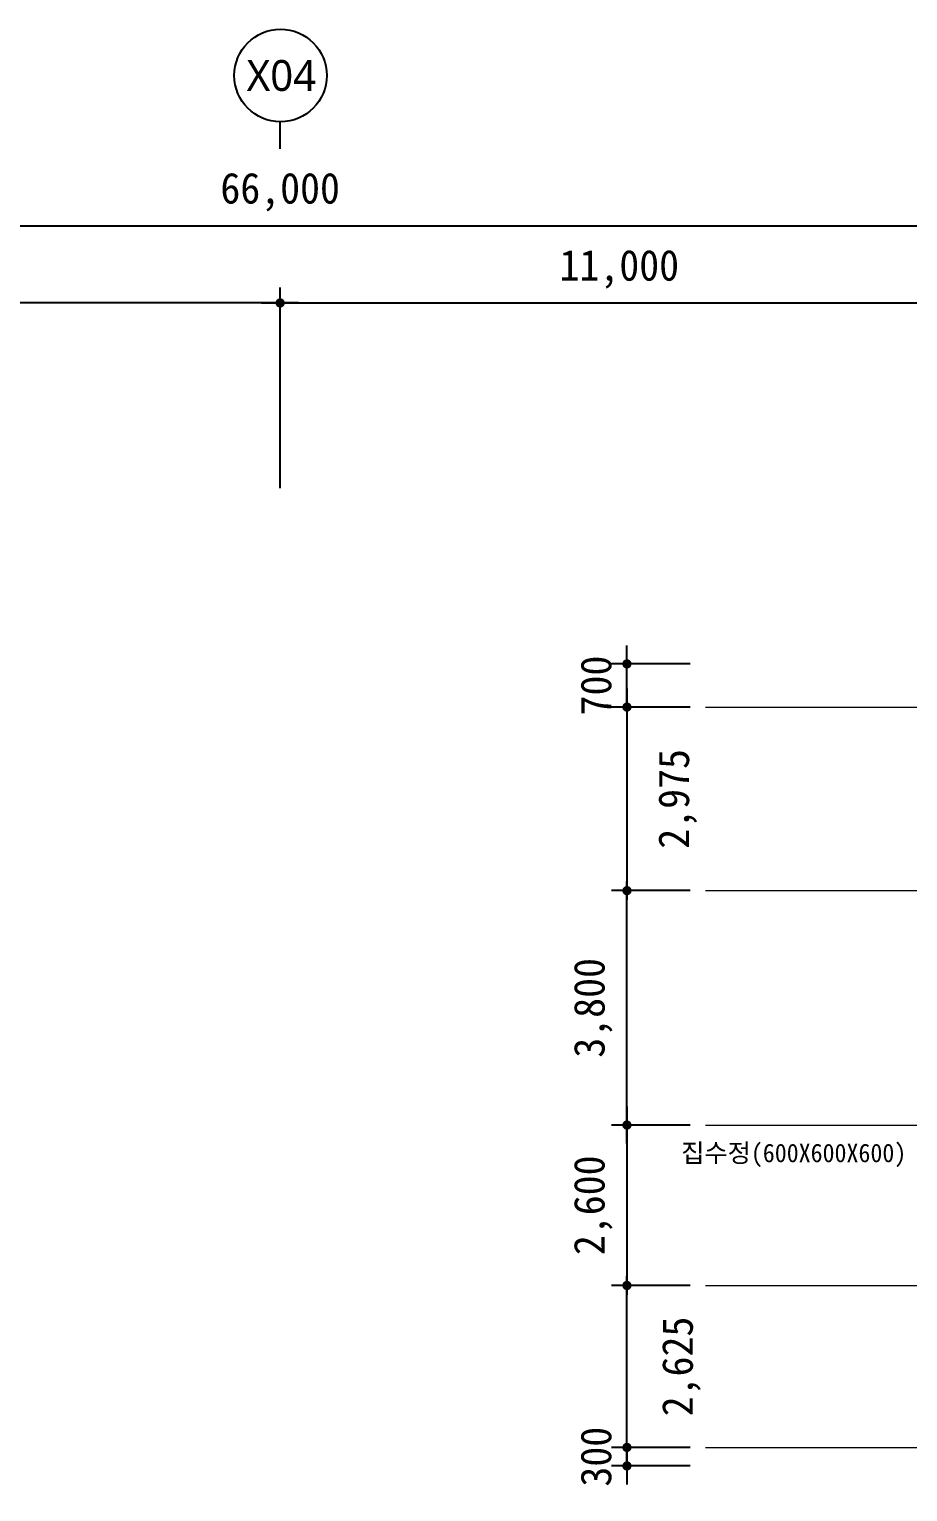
# Model space of a CAD drawing. Header units: inches. Extents: x 3675 to 732988, y -33059 to 70575.
# Drawn here: x 45794 to 60041, y 46870 to 70575 of the extents above; entities that cross this region are included whole.
import ezdxf
from ezdxf.enums import TextEntityAlignment as Align

# ---------------------------------------------------------------- set-up
doc = ezdxf.new("R2010")
doc.units = ezdxf.units.IN
doc.header["$MEASUREMENT"] = 0
doc.linetypes.add('CEN', pattern=[62, 60, -1, 0, -1])
doc.layers.get('0').update_dxf_attribs({"linetype": 'CONTINUOUS'})
for name, color, linetype, lineweight in [('A-AXIS-BUBL', 7, 'CONTINUOUS', 25), ('A-AXIS-LINE', 1, 'CEN', 15), ('A-DIMS', 7, 'CONTINUOUS', 25), ('A-MKXS-TEXT1', 3, 'CONTINUOUS', 25), ('A-XXXX-TXT2', 3, 'CONTINUOUS', 25)]:
    doc.layers.add(name, color=color, linetype=linetype, lineweight=lineweight)
doc.styles.add('HY울릉도L', font='H2GTRE.TTF')
doc.styles.add('돋움체', font='')
doc.styles.add('맑은고딕', font='malgun.ttf')
doc.styles.get('돋움체').set_extended_font_data('DotumChe')
doc.dimstyles.new('CDIM', dxfattribs={"dimtxt": 2, "dimasz": 0.6, "dimexe": 1, "dimexo": 1, "dimgap": 1, "dimtad": 1, "dimdec": 0, "dimrnd": 0.5, "dimzin": 0, "dimdsep": 32, "dimlunit": 6, "dimtxsty": 'HY울릉도L', "dimblk1": '_CIDOT', "dimblk2": '_CIDOT', "dimsah": 1, "dimcen": 4.5, "dimclrd": 2, "dimclre": 2, "dimclrt": 7, "dimadec": 0, "dimazin": 0, "dimtfac": 1, "dimtdec": 0, "dimtix": 1, "dimtmove": 2, "dimatfit": 1, "dimldrblk": '_CIDOT', "dimfxl": 1, "dimtolj": 1, "dimtzin": 0, "dimlwd": -1, "dimarcsym": 0})

# ---------------------------------------------------------------- blocks, each defined once
blk = doc.blocks.new('_CIDOT')
at = {"color": 0, "linetype": 'ByBlock'}
blk.add_line((2, 0), (-1, 0), dxfattribs=at)
at = {"color": 0, "linetype": 'ByBlock', "const_width": 0.5}
blk.add_lwpolyline([(-0.25, 0, 1), (0.25, 0, 1)], format="xyb", close=True, dxfattribs=at)
blk = doc.blocks.new('*D19')
at = {"layer": 'A-DIMS', "lineweight": -2, "transparency": 16777216}
for p, q in [((56513, 52813), (55237, 52813)), ((56513, 50213), (55237, 50213))]:
    blk.add_line(p, q, dxfattribs=at)
at = {"layer": 'A-DIMS', "transparency": 16777216}
blk.add_line((55487, 52663), (55487, 50363), dxfattribs=at)
at = {"layer": 'A-DIMS', "transparency": 16777216, "xscale": 150, "yscale": 150, "zscale": 150}
for p, rotation in [((55487, 52813), 90), ((55487, 50213), 270)]:
    blk.add_blockref('_CIDOT', p, dxfattribs=dict(at, rotation=rotation))
at = {"layer": 'A-DIMS', "color": 3, "transparency": 16777216, "insert": (54939, 51513), "char_height": 500, "attachment_point": 5, "rotation": 90, "style": '돋움체'}
blk.add_mtext('\\A1;2,600', dxfattribs=at)
blk = doc.blocks.new('*D20')
at = {"layer": 'A-DIMS', "lineweight": -2, "transparency": 16777216}
for p, q in [((56513, 56613), (55237, 56613)), ((56513, 52813), (55237, 52813))]:
    blk.add_line(p, q, dxfattribs=at)
at = {"layer": 'A-DIMS', "transparency": 16777216}
blk.add_line((55487, 52963), (55487, 56463), dxfattribs=at)
at = {"layer": 'A-DIMS', "transparency": 16777216, "xscale": 150, "yscale": 150, "zscale": 150}
for p, rotation in [((55487, 56613), 90), ((55487, 52813), 270)]:
    blk.add_blockref('_CIDOT', p, dxfattribs=dict(at, rotation=rotation))
at = {"layer": 'A-DIMS', "color": 3, "transparency": 16777216, "insert": (54939, 54713), "char_height": 500, "attachment_point": 5, "rotation": 90, "style": '돋움체'}
blk.add_mtext('\\A1;3,800', dxfattribs=at)
blk = doc.blocks.new('*D21')
at = {"layer": 'A-DIMS', "lineweight": -2, "transparency": 16777216}
for p, q in [((56513, 59588), (55237, 59588)), ((56513, 56613), (55237, 56613))]:
    blk.add_line(p, q, dxfattribs=at)
at = {"layer": 'A-DIMS', "transparency": 16777216}
blk.add_line((55487, 59438), (55487, 56763), dxfattribs=at)
at = {"layer": 'A-DIMS', "transparency": 16777216, "xscale": 150, "yscale": 150, "zscale": 150}
for p, rotation in [((55487, 59588), 90), ((55487, 56613), 270)]:
    blk.add_blockref('_CIDOT', p, dxfattribs=dict(at, rotation=rotation))
at = {"layer": 'A-DIMS', "color": 3, "transparency": 16777216, "insert": (56310, 58100), "char_height": 500, "attachment_point": 5, "rotation": 90, "style": '돋움체'}
blk.add_mtext('\\A1;2,975', dxfattribs=at)
blk = doc.blocks.new('*D22')
at = {"layer": 'A-DIMS', "transparency": 16777216}
for p, q in [((55487, 60438), (55487, 60588)), ((55487, 59588), (55487, 60288)), ((55487, 59438), (55487, 59288))]:
    blk.add_line(p, q, dxfattribs=at)
at = {"layer": 'A-DIMS', "lineweight": -2, "transparency": 16777216}
for p, q in [((56513, 60288), (55237, 60288)), ((56513, 59588), (55237, 59588))]:
    blk.add_line(p, q, dxfattribs=at)
at = {"layer": 'A-DIMS', "transparency": 16777216, "xscale": 150, "yscale": 150, "zscale": 150}
for p, rotation in [((55487, 60288), 270), ((55487, 59588), 90)]:
    blk.add_blockref('_CIDOT', p, dxfattribs=dict(at, rotation=rotation))
at = {"layer": 'A-DIMS', "color": 3, "transparency": 16777216, "insert": (54987, 59938), "char_height": 500, "attachment_point": 5, "rotation": 90, "style": '돋움체'}
blk.add_mtext('\\A1;700', dxfattribs=at)
blk = doc.blocks.new('*D23')
at = {"layer": 'A-DIMS', "lineweight": -2, "transparency": 16777216}
for p, q in [((56513, 50213), (55237, 50213)), ((56513, 47588), (55237, 47588))]:
    blk.add_line(p, q, dxfattribs=at)
at = {"layer": 'A-DIMS', "transparency": 16777216}
blk.add_line((55487, 47738), (55487, 50063), dxfattribs=at)
at = {"layer": 'A-DIMS', "transparency": 16777216, "xscale": 150, "yscale": 150, "zscale": 150}
for p, rotation in [((55487, 50213), 90), ((55487, 47588), 270)]:
    blk.add_blockref('_CIDOT', p, dxfattribs=dict(at, rotation=rotation))
at = {"layer": 'A-DIMS', "color": 3, "transparency": 16777216, "insert": (56370, 48900), "char_height": 500, "attachment_point": 5, "rotation": 90, "style": '돋움체'}
blk.add_mtext('\\A1;2,625', dxfattribs=at)
blk = doc.blocks.new('*D24')
at = {"layer": 'A-DIMS', "transparency": 16777216}
for p, q in [((55487, 47738), (55487, 47888)), ((55487, 47588), (55487, 47288)), ((55487, 47138), (55487, 46988))]:
    blk.add_line(p, q, dxfattribs=at)
at = {"layer": 'A-DIMS', "lineweight": -2, "transparency": 16777216}
for p, q in [((56513, 47588), (55237, 47588)), ((56513, 47288), (55237, 47288))]:
    blk.add_line(p, q, dxfattribs=at)
at = {"layer": 'A-DIMS', "transparency": 16777216, "xscale": 150, "yscale": 150, "zscale": 150}
for p, rotation in [((55487, 47588), 270), ((55487, 47288), 90)]:
    blk.add_blockref('_CIDOT', p, dxfattribs=dict(at, rotation=rotation))
at = {"layer": 'A-DIMS', "color": 3, "transparency": 16777216, "insert": (54987, 47438), "char_height": 500, "attachment_point": 5, "rotation": 90, "style": '돋움체'}
blk.add_mtext('\\A1;300', dxfattribs=at)
blk = doc.blocks.new('*D27')
at = {"layer": 'A-DIMS', "lineweight": -2, "transparency": 16777216}
for p, q in [((38863, 63138), (38863, 66388)), ((49863, 63138), (49863, 66388))]:
    blk.add_line(p, q, dxfattribs=at)
at = {"layer": 'A-DIMS', "transparency": 16777216}
blk.add_line((49713, 66138), (39013, 66138), dxfattribs=at)
at = {"layer": 'A-DIMS', "transparency": 16777216, "xscale": 150, "yscale": 150, "zscale": 150, "rotation": 180}
blk.add_blockref('_CIDOT', (38863, 66138), dxfattribs=at)
at = {"layer": 'A-DIMS', "transparency": 16777216, "xscale": 150, "yscale": 150, "zscale": 150}
blk.add_blockref('_CIDOT', (49863, 66138), dxfattribs=at)
at = {"layer": 'A-DIMS', "color": 3, "transparency": 16777216, "insert": (44363, 66685), "char_height": 500, "attachment_point": 5, "style": '돋움체'}
blk.add_mtext('\\A1;11,000', dxfattribs=at)
blk = doc.blocks.new('*D28')
at = {"layer": 'A-DIMS', "lineweight": -2, "transparency": 16777216}
for p, q in [((49863, 63138), (49863, 66388)), ((60863, 63138), (60863, 66388))]:
    blk.add_line(p, q, dxfattribs=at)
at = {"layer": 'A-DIMS', "transparency": 16777216}
blk.add_line((50013, 66138), (60713, 66138), dxfattribs=at)
at = {"layer": 'A-DIMS', "transparency": 16777216, "xscale": 150, "yscale": 150, "zscale": 150, "rotation": 180}
blk.add_blockref('_CIDOT', (49863, 66138), dxfattribs=at)
at = {"layer": 'A-DIMS', "transparency": 16777216, "xscale": 150, "yscale": 150, "zscale": 150}
blk.add_blockref('_CIDOT', (60863, 66138), dxfattribs=at)
at = {"layer": 'A-DIMS', "color": 3, "transparency": 16777216, "insert": (55363, 66685), "char_height": 500, "attachment_point": 5, "style": '돋움체'}
blk.add_mtext('\\A1;11,000', dxfattribs=at)
blk = doc.blocks.new('*D34')
at = {"layer": 'A-DIMS', "lineweight": -2, "transparency": 16777216}
for p, q in [((16863, 63138), (16863, 67638)), ((82863, 63138), (82863, 67638))]:
    blk.add_line(p, q, dxfattribs=at)
at = {"layer": 'A-DIMS', "transparency": 16777216}
blk.add_line((17013, 67388), (82713, 67388), dxfattribs=at)
at = {"layer": 'A-DIMS', "transparency": 16777216, "xscale": 150, "yscale": 150, "zscale": 150, "rotation": 180}
blk.add_blockref('_CIDOT', (16863, 67388), dxfattribs=at)
at = {"layer": 'A-DIMS', "transparency": 16777216, "xscale": 150, "yscale": 150, "zscale": 150}
blk.add_blockref('_CIDOT', (82863, 67388), dxfattribs=at)
at = {"layer": 'A-DIMS', "color": 3, "transparency": 16777216, "insert": (49863, 67935), "char_height": 500, "attachment_point": 5, "style": '돋움체'}
blk.add_mtext('\\A1;66,000', dxfattribs=at)

msp = doc.modelspace()

# ---------------------------------------------------------------- linework, layer by layer
at = {"layer": 'A-AXIS-BUBL', "ltscale": 0.2}
msp.add_line((49862.5, 68637.5), (49862.5, 69075), dxfattribs=at)
msp.add_circle((49869.8, 69825), 750, dxfattribs=at)
at = {"layer": 'A-AXIS-LINE'}
for p, q in [((56762.5, 59587.5), (84412.5, 59587.5)), ((56762.5, 56612.5), (65662.5, 56612.5)), ((56762.5, 52812.5), (67912.5, 52812.5)), ((56762.5, 50212.5), (63862.5, 50212.5)), ((56762.5, 47587.5), (84412.5, 47587.5))]:
    msp.add_line(p, q, dxfattribs=at)

# ---------------------------------------------------------------- texts
at = {"layer": 'A-MKXS-TEXT1', "style": '돋움체'}
msp.add_text('집수정(600X600X600)', height=300, dxfattribs=at).set_placement((56367.1, 52361.3), align=Align.MIDDLE_LEFT)
at = {"layer": 'A-XXXX-TXT2', "ltscale": 0.2, "style": '맑은고딕'}
msp.add_text('X04', height=500, dxfattribs=at).set_placement((49883.8, 69825.3), align=Align.MIDDLE_CENTER)

# ---------------------------------------------------------------- dimensions: what is measured, and where the dimension line sits
at = {"layer": 'A-DIMS'}
dim = msp.add_linear_dim(base=(82862.5, 67387.5), p1=(16862.5, 62887.5), p2=(82862.5, 62887.5), dimstyle='CDIM', override={"dimscale": 250, "dimtxsty": '돋움체', "dimclrd": 256, "dimclre": 256, "dimclrt": 3}, dxfattribs=at)
dim.commit()
dim.dimension.update_dxf_attribs({"geometry": '*D34', "text_midpoint": (49862.5, 67935.1)})
for base, p1, p2, angle, picture, middle in [((38862.5, 66137.5), (49862.5, 62887.5), (38862.5, 62887.5), 180, '*D27', (44362.5, 66685.1)), ((60862.5, 66137.5), (49862.5, 62887.5), (60862.5, 62887.5), 0, '*D28', (55362.5, 66685.1)), ((55487.1, 60287.5), (56762.5, 59587.5), (56762.5, 60287.5), 90, '*D22', (54986.7, 59937.5)), ((55487.1, 56612.5), (56762.5, 52812.5), (56762.5, 56612.5), 90, '*D20', (54939.5, 54712.5)), ((55487.1, 50212.5), (56762.5, 52812.5), (56762.5, 50212.5), 270, '*D19', (54939.5, 51512.5)), ((55487.1, 47287.5), (56762.5, 47587.5), (56762.5, 47287.5), 270, '*D24', (54986.7, 47437.5))]:
    dim = msp.add_linear_dim(base=base, p1=p1, p2=p2, angle=angle, dimstyle='CDIM', override={"dimscale": 250, "dimtxsty": '돋움체', "dimclrd": 256, "dimclre": 256, "dimclrt": 3}, dxfattribs=at)
    dim.commit()
    dim.dimension.update_dxf_attribs({"geometry": picture, "text_midpoint": middle})
for base, p1, p2, angle, picture, middle in [((55487.1, 56612.5), (56762.5, 59587.5), (56762.5, 56612.5), 270, '*D21', (56309.6, 58100)), ((55487.1, 50212.5), (56762.5, 47587.5), (56762.5, 50212.5), 90, '*D23', (56369.7, 48900))]:
    dim = msp.add_linear_dim(base=base, p1=p1, p2=p2, angle=angle, dimstyle='CDIM', override={"dimscale": 250, "dimtxsty": '돋움체', "dimclrd": 256, "dimclre": 256, "dimclrt": 3}, dxfattribs=at)
    dim.commit()
    dim.dimension.update_dxf_attribs({"geometry": picture, "text_midpoint": middle, "dimtype": 160})

doc.saveas('drawing.dxf')
